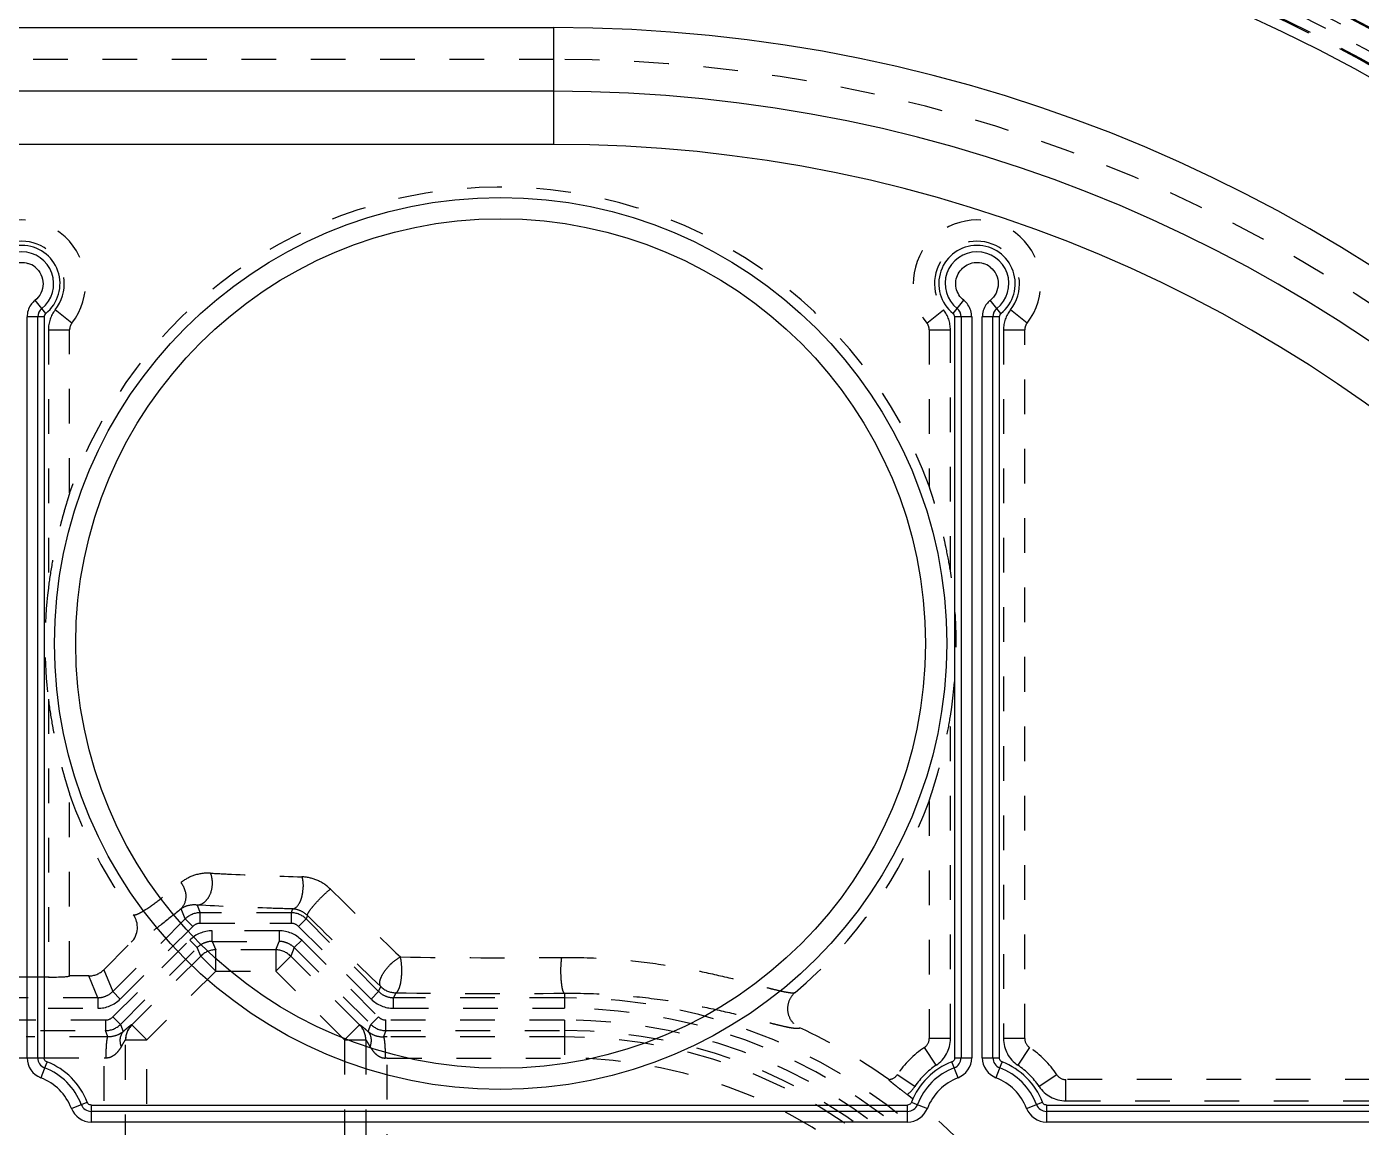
# Model space of a CAD drawing. Header units: millimetres. Extents: x -840 to 1682, y -9216 to -2117.
# Drawn here: x -319.7 to -256.9, y -2466.1 to -2414.3 of the extents above; entities that cross this region are included whole.
import ezdxf

# ---------------------------------------------------------------- set-up
doc = ezdxf.new("R2010")
doc.units = ezdxf.units.MM
doc.header["$LTSCALE"] = 16.335
doc.linetypes.add('HIDDEN', pattern=[0.2, 0.1, -0.1])
doc.layers.get('0').update_dxf_attribs({"linetype": 'CONTINUOUS'})
doc.layers.add('DEFAULT_2', color=8, linetype='HIDDEN')

msp = doc.modelspace()

# ---------------------------------------------------------------- linework, layer by layer
at = {"color": 7, "linetype": 'Continuous'}
for p, q in [((-434.881, -2414.331), (-294.881, -2414.331)), ((-294.881, -2419.831), (-294.881, -2414.331)), ((-294.881, -2417.331), (-434.881, -2417.331)), ((-294.881, -2419.831), (-434.881, -2419.831)), ((-318.794, -2427.793), (-319.294, -2427.168)), ((-276.082, -2427.793), (-275.582, -2427.168)), ((-273.832, -2427.793), (-274.332, -2427.168)), ((-318.869, -2427.949), (-319.669, -2427.949)), ((-319.669, -2462.839), (-319.669, -2427.951)), ((-319.169, -2462.839), (-319.169, -2427.949)), ((-318.869, -2427.949), (-318.869, -2462.839)), ((-275.207, -2427.949), (-276.007, -2427.949)), ((-276.007, -2462.827), (-276.007, -2427.949)), ((-275.707, -2427.949), (-275.707, -2462.839)), ((-275.207, -2427.949), (-275.207, -2462.839)), ((-273.907, -2427.949), (-274.707, -2427.949)), ((-274.707, -2462.839), (-274.707, -2427.951)), ((-274.207, -2462.839), (-274.207, -2427.949)), ((-273.907, -2427.949), (-273.907, -2462.839)), ((-319.669, -2462.839), (-318.869, -2462.839)), ((-318.793, -2463.163), (-319.026, -2463.773)), ((-318.731, -2463.029), (-318.793, -2463.163)), ((-275.85, -2463.773), (-276.136, -2463.026)), ((-276.007, -2462.839), (-275.207, -2462.839)), ((-274.707, -2462.839), (-273.907, -2462.839)), ((-273.831, -2463.163), (-274.064, -2463.773)), ((-273.769, -2463.029), (-273.831, -2463.163)), ((-317.584, -2465.215), (-316.837, -2464.929)), ((-316.65, -2465.058), (-316.65, -2465.858)), ((-316.638, -2465.058), (-278.226, -2465.058)), ((-278.226, -2465.858), (-278.226, -2465.058)), ((-278.036, -2464.92), (-277.902, -2464.982)), ((-277.902, -2464.982), (-277.292, -2465.215)), ((-272.622, -2465.215), (-271.875, -2464.929)), ((-271.688, -2465.058), (-271.688, -2465.858)), ((-271.676, -2465.058), (-239.053, -2465.058)), ((-278.226, -2465.358), (-316.65, -2465.358)), ((-239.053, -2465.358), (-271.688, -2465.358)), ((-278.226, -2465.858), (-316.65, -2465.858)), ((-239.053, -2465.858), (-271.688, -2465.858))]:
    msp.add_line(p, q, dxfattribs=at)
for radius in [21, 20]:
    msp.add_circle((-297.381, -2443.331), radius, dxfattribs=at)
for centre, radius, start, end in [((-294.881, -2485.831), 81.156, 0, 90), ((-294.881, -2485.831), 81.099, 0, 90), ((-294.881, -2485.831), 79.102, 0, 90), ((-294.881, -2485.831), 71.5, 0, 90), ((-294.881, -2485.831), 68.5, 0, 90), ((-294.881, -2485.831), 66, 0, 90), ((-319.919, -2426.388), 1.8, 308.68219, 231.31781), ((-319.919, -2426.388), 1.5, 308.68219, 231.31781), ((-274.957, -2426.388), 1.8, 308.68219, 231.31781), ((-274.957, -2426.388), 1.5, 308.68219, 231.31781), ((-319.919, -2426.388), 1, 51.31781, 73.17908), ((-274.957, -2426.388), 1, 51.31781, 73.17908), ((-318.674, -2427.946), 0.994, 145.775, 163.01794), ((-318.689, -2427.937), 0.977, 132.51886, 145.70263), ((-318.71, -2427.915), 0.946, 128.68971, 132.48025), ((-276.199, -2427.944), 0.991, 34.42079, 51.31273), ((-273.712, -2427.946), 0.994, 145.775, 163.01794), ((-273.727, -2427.937), 0.977, 132.51886, 145.70263), ((-273.749, -2427.915), 0.946, 128.68971, 132.48025), ((-318.653, -2427.951), 1.016, 163.10685, 179.9714), ((-318.669, -2427.949), 0.5, 128.68219, 180), ((-318.669, -2427.949), 0.2, 128.68219, 180), ((-276.207, -2427.949), 0.2, 0, 51.31781), ((-276.207, -2427.949), 0.5, 0, 51.31781), ((-273.691, -2427.951), 1.016, 163.10685, 179.9714), ((-273.707, -2427.949), 0.5, 128.68219, 180), ((-273.707, -2427.949), 0.2, 128.68219, 180), ((-318.669, -2462.839), 1, 180, 249.07517), ((-318.669, -2462.839), 0.5, 180, 249.07517), ((-319.919, -2466.108), 3.3, 20.92483, 68.98658), ((-274.957, -2466.108), 3.3, 110.92483, 158.98658), ((-276.207, -2462.839), 0.5, 290.92483, 360), ((-276.207, -2462.839), 1, 290.92483, 360), ((-273.707, -2462.839), 1, 180, 249.07517), ((-273.707, -2462.839), 0.5, 180, 249.07517), ((-274.957, -2466.108), 3.3, 20.92483, 68.98658), ((-319.919, -2466.108), 2.5, 20.92483, 69.07517), ((-319.919, -2466.108), 3, 20.92483, 69.07517), ((-274.957, -2466.108), 3, 110.92483, 159.07517), ((-274.957, -2466.108), 2.5, 110.92483, 159.07517), ((-274.957, -2466.108), 2.5, 20.92483, 69.07517), ((-274.957, -2466.108), 3, 20.92483, 69.07517), ((-316.65, -2464.858), 0.5, 200.92483, 270), ((-278.226, -2464.858), 0.5, 270, 339.07517), ((-271.688, -2464.858), 0.5, 200.92483, 270), ((-316.65, -2464.858), 1, 200.92483, 270), ((-278.226, -2464.858), 1, 270, 339.07517), ((-271.688, -2464.858), 1, 200.92483, 270)]:
    msp.add_arc(centre, radius, start, end, dxfattribs=at)
for points, knots in [([(-320.542, -2427.171), (-320.631, -2427.099), (-320.786, -2426.923), (-320.96, -2426.495), (-320.88, -2425.884), (-320.423, -2425.471), (-319.972, -2425.369), (-319.739, -2425.397), (-319.629, -2425.43)], [0, 0, 0, 0, 0.125847, 0.251946, 0.500004, 0.748069, 0.874162, 1, 1, 1, 1]), ([(-275.58, -2427.171), (-275.669, -2427.099), (-275.824, -2426.923), (-275.998, -2426.495), (-275.918, -2425.884), (-275.461, -2425.471), (-275.01, -2425.369), (-274.777, -2425.397), (-274.668, -2425.43)], [0, 0, 0, 0, 0.125847, 0.251946, 0.500004, 0.748069, 0.874162, 1, 1, 1, 1]), ([(-319.294, -2425.607), (-319.178, -2425.7), (-318.985, -2425.943), (-318.885, -2426.394), (-318.99, -2426.844), (-319.185, -2427.084), (-319.302, -2427.177)], [0, 0, 0, 0, 0.250023, 0.499961, 0.749909, 1, 1, 1, 1]), ([(-274.332, -2425.607), (-274.216, -2425.7), (-274.023, -2425.943), (-273.923, -2426.394), (-274.028, -2426.844), (-274.224, -2427.084), (-274.34, -2427.177)], [0, 0, 0, 0, 0.250023, 0.499961, 0.749909, 1, 1, 1, 1])]:
    msp.add_open_spline(points, degree=3, knots=knots, dxfattribs=at)
for points in [[(-275.207, -2427.949), (-275.207, -2427.752), (-275.27, -2427.548), (-275.381, -2427.385)], [(-318.85, -2462.923), (-318.862, -2462.897), (-318.869, -2462.868), (-318.869, -2462.839)], [(-318.802, -2462.988), (-318.822, -2462.97), (-318.839, -2462.948), (-318.85, -2462.923)], [(-318.735, -2463.027), (-318.76, -2463.019), (-318.783, -2463.005), (-318.802, -2462.988)], [(-276.063, -2462.978), (-276.083, -2462.999), (-276.109, -2463.015), (-276.136, -2463.026)], [(-276.007, -2462.827), (-276.004, -2462.881), (-276.026, -2462.939), (-276.063, -2462.978)], [(-273.888, -2462.923), (-273.9, -2462.897), (-273.907, -2462.868), (-273.907, -2462.839)], [(-273.84, -2462.988), (-273.86, -2462.97), (-273.877, -2462.948), (-273.888, -2462.923)], [(-273.774, -2463.027), (-273.798, -2463.019), (-273.821, -2463.005), (-273.84, -2462.988)], [(-316.789, -2465.002), (-316.809, -2464.982), (-316.826, -2464.956), (-316.837, -2464.929)], [(-316.638, -2465.058), (-316.691, -2465.061), (-316.75, -2465.039), (-316.789, -2465.002)], [(-278.142, -2465.039), (-278.168, -2465.051), (-278.197, -2465.058), (-278.226, -2465.058)], [(-278.077, -2464.991), (-278.095, -2465.011), (-278.117, -2465.028), (-278.142, -2465.039)], [(-278.038, -2464.925), (-278.046, -2464.949), (-278.06, -2464.972), (-278.077, -2464.991)], [(-271.827, -2465.002), (-271.848, -2464.982), (-271.864, -2464.956), (-271.875, -2464.929)], [(-271.676, -2465.058), (-271.73, -2465.061), (-271.788, -2465.039), (-271.827, -2465.002)]]:
    msp.add_open_spline(points, degree=3, dxfattribs=at)
at = {"layer": 'DEFAULT_2', "color": 8, "linetype": 'HIDDEN'}
for p, q in [((-294.881, -2415.831), (-434.881, -2415.831)), ((-317.562, -2428.243), (-318.347, -2427.625)), ((-277.314, -2428.243), (-276.528, -2427.625)), ((-272.6, -2428.243), (-273.386, -2427.625)), ((-318.669, -2428.553), (-318.669, -2440.72)), ((-318.669, -2428.553), (-317.669, -2428.553)), ((-317.669, -2436.233), (-317.669, -2428.553)), ((-277.207, -2428.553), (-277.207, -2435.914)), ((-277.207, -2428.553), (-276.207, -2428.553)), ((-276.207, -2439.915), (-276.207, -2428.553)), ((-273.707, -2428.553), (-272.707, -2428.553)), ((-273.707, -2428.553), (-273.707, -2461.932)), ((-272.707, -2461.932), (-272.707, -2428.553)), ((-318.669, -2445.942), (-318.669, -2459.035)), ((-276.207, -2461.932), (-276.207, -2446.748)), ((-317.669, -2458.983), (-317.669, -2450.43)), ((-277.207, -2450.749), (-277.207, -2461.932)), ((-311.666, -2455.644), (-311.517, -2456.005)), ((-312.223, -2456.297), (-315.639, -2459.714)), ((-312.223, -2456.297), (-312.421, -2455.818)), ((-312.223, -2456.297), (-311.87, -2456.65)), ((-311.517, -2456.504), (-311.517, -2456.005)), ((-307.245, -2456.005), (-311.517, -2456.005)), ((-307.171, -2455.827), (-307.245, -2456.005)), ((-307.245, -2456.005), (-307.245, -2456.504)), ((-306.892, -2456.65), (-306.539, -2456.297)), ((-306.472, -2456.137), (-306.539, -2456.297)), ((-303.122, -2459.714), (-306.539, -2456.297)), ((-311.87, -2456.65), (-315.286, -2460.067)), ((-311.517, -2456.504), (-307.245, -2456.504)), ((-310.957, -2457.356), (-310.957, -2456.856)), ((-307.804, -2456.856), (-310.957, -2456.856)), ((-307.805, -2456.856), (-307.805, -2457.356)), ((-303.475, -2460.067), (-306.892, -2456.65)), ((-316.063, -2458.69), (-314.77, -2457.397)), ((-315.631, -2460.91), (-312.016, -2457.295)), ((-312.016, -2457.295), (-311.663, -2457.648)), ((-310.957, -2457.356), (-307.805, -2457.356)), ((-310.957, -2457.356), (-310.792, -2457.753)), ((-307.969, -2457.753), (-307.805, -2457.356)), ((-307.098, -2457.648), (-306.745, -2457.295)), ((-306.745, -2457.295), (-303.13, -2460.91)), ((-315.278, -2461.263), (-311.663, -2457.648)), ((-311.499, -2458.045), (-314.742, -2461.289)), ((-311.499, -2458.045), (-311.663, -2457.648)), ((-311.499, -2458.045), (-310.792, -2458.752)), ((-310.792, -2458.752), (-310.792, -2457.753)), ((-307.969, -2457.753), (-310.792, -2457.753)), ((-307.969, -2457.753), (-307.969, -2458.752)), ((-307.969, -2458.752), (-307.263, -2458.045)), ((-307.098, -2457.648), (-307.263, -2458.045)), ((-304.02, -2461.289), (-307.263, -2458.045)), ((-307.098, -2457.648), (-303.483, -2461.263)), ((-316.063, -2458.69), (-315.639, -2459.714)), ((-310.792, -2458.752), (-314.036, -2461.995)), ((-310.792, -2458.752), (-307.969, -2458.752)), ((-304.726, -2461.995), (-307.969, -2458.752)), ((-318.669, -2459.035), (-321.169, -2459.035)), ((-316.769, -2458.983), (-317.669, -2458.983)), ((-316.345, -2460.006), (-316.769, -2458.983)), ((-303.122, -2459.714), (-303.025, -2459.479)), ((-316.345, -2460.006), (-413.416, -2460.006)), ((-316.345, -2460.006), (-316.345, -2460.505)), ((-315.286, -2460.067), (-315.639, -2459.714)), ((-303.122, -2459.714), (-303.475, -2460.067)), ((-302.319, -2459.771), (-302.416, -2460.006)), ((-294.381, -2460.006), (-302.416, -2460.006)), ((-302.416, -2460.505), (-302.416, -2460.006)), ((-294.381, -2459.796), (-294.381, -2460.505)), ((-413.416, -2460.505), (-316.345, -2460.505)), ((-302.416, -2460.505), (-294.381, -2460.505)), ((-315.984, -2461.056), (-413.777, -2461.056)), ((-315.984, -2461.056), (-315.984, -2461.556)), ((-315.278, -2461.263), (-315.631, -2460.91)), ((-315.278, -2461.263), (-315.14, -2461.598)), ((-314.742, -2461.289), (-314.747, -2461.287)), ((-314.036, -2461.995), (-314.742, -2461.289)), ((-304.02, -2461.289), (-304.726, -2461.995)), ((-304.014, -2461.287), (-304.02, -2461.289)), ((-303.622, -2461.598), (-303.483, -2461.263)), ((-303.13, -2460.91), (-303.483, -2461.263)), ((-294.381, -2461.056), (-302.777, -2461.056)), ((-302.777, -2461.556), (-302.777, -2461.056)), ((-294.381, -2461.056), (-294.381, -2462.847)), ((-413.777, -2461.556), (-315.984, -2461.556)), ((-316.039, -2461.848), (-319.71, -2461.848)), ((-316.039, -2471.396), (-316.039, -2461.848)), ((-315.863, -2461.848), (-315.984, -2461.556)), ((-315.04, -2470.399), (-315.04, -2461.993)), ((-315.034, -2461.995), (-315.04, -2461.993)), ((-315.034, -2461.995), (-314.036, -2461.995)), ((-314.036, -2471.536), (-314.036, -2461.995)), ((-304.726, -2461.995), (-303.727, -2461.995)), ((-304.726, -2461.995), (-304.726, -2471.125)), ((-303.722, -2461.993), (-303.727, -2461.995)), ((-303.727, -2461.995), (-303.722, -2471.199)), ((-302.777, -2461.556), (-302.899, -2461.848)), ((-302.777, -2461.556), (-294.381, -2461.556)), ((-294.381, -2461.848), (-302.723, -2461.848)), ((-302.723, -2471.331), (-302.723, -2461.848)), ((-276.207, -2461.932), (-277.207, -2461.932)), ((-272.707, -2461.932), (-273.707, -2461.932)), ((-276.882, -2463.185), (-277.432, -2462.35)), ((-272.482, -2462.35), (-273.032, -2463.185)), ((-320.169, -2462.839), (-319.669, -2462.839)), ((-318.869, -2462.839), (-316.039, -2462.847)), ((-302.723, -2462.847), (-294.381, -2462.847)), ((-277.88, -2464.183), (-278.715, -2463.633)), ((-271.199, -2463.633), (-272.034, -2464.183)), ((-239.657, -2463.858), (-270.781, -2463.858)), ((-270.781, -2464.858), (-270.781, -2463.858)), ((-270.781, -2464.858), (-239.657, -2464.858))]:
    msp.add_line(p, q, dxfattribs=at)
for centre, radius, start, end in [((-294.881, -2485.831), 80.657, 0, 90), ((-294.881, -2485.831), 80.158, 0, 90), ((-294.881, -2485.831), 79.659, 0, 90), ((-294.881, -2485.831), 79.603, 0, 90), ((-294.881, -2485.831), 70, 0, 90), ((-297.381, -2443.331), 21.494, 20.18728, 160.71511), ((-319.919, -2426.388), 3, 321.78679, 218.21321), ((-274.957, -2426.388), 3, 321.78679, 218.21321), ((-319.919, -2426.388), 2, 321.78679, 218.21321), ((-274.957, -2426.388), 2, 321.78679, 218.21321), ((-317.169, -2428.553), 1.5, 141.78679, 180), ((-277.707, -2428.553), 1.5, 0, 38.21321), ((-272.207, -2428.553), 1.5, 141.78679, 180), ((-317.169, -2428.553), 0.5, 141.78679, 180), ((-277.707, -2428.553), 0.5, 0, 38.21321), ((-272.207, -2428.553), 0.5, 141.78679, 180), ((-297.381, -2443.331), 21.448, 350.83475, 9.16525), ((-297.381, -2443.331), 21.448, 173.00793, 186.99207), ((-297.381, -2443.331), 21.494, 199.28489, 216.43425), ((-297.381, -2443.331), 21.494, 310.16269, 339.81272), ((-99.451, -2245.789), 293.49, 225.43648, 226.33217), ((-315.477, -2456.691), 1, 315.03113, 36.48195), ((-311.516, -2457.005), 1, 90.02939, 134.97111), ((-307.245, -2457.005), 1, 45.0294, 89.9706), ((-99.749, -2246.38), 294.504, 225.41727, 226.35139), ((-310.957, -2458.355), 1.499, 90.01132, 134.98433), ((-311.517, -2457.003), 0.499, 89.99631, 135.00324), ((-307.805, -2458.355), 1.499, 45.01132, 89.98433), ((-307.245, -2457.003), 0.499, 44.99631, 90.00324), ((-310.791, -2458.754), 1.001, 90.06447, 134.93672), ((-307.97, -2458.754), 1.001, 45.06447, 89.93553), ((-297.382, -2155.086), 303.037, 269.10802, 270.54227), ((-302.318, -2458.77), 1.001, 225.06447, 269.93553), ((-316.345, -2459.007), 1.498, 269.99916, 314.99869), ((-302.416, -2459.006), 1.499, 225.02196, 269.98343), ((-297.367, -2137.712), 322.097, 269.11908, 270.53121), ((-294.381, -2485.331), 25.325, 0, 90), ((-294.381, -2485.331), 24.826, 0, 90), ((-315.984, -2460.557), 0.499, 269.99677, 315.00363), ((-315.985, -2460.556), 1, 270.02941, 314.97105), ((-314.048, -2461.99), 0.992, 134.84037, 180.1593), ((-314.033, -2461.996), 1.001, 135.06447, 179.93553), ((-304.719, -2461.992), 0.997, 359.96325, 45.0348), ((-302.777, -2460.556), 1, 225.02942, 269.97058), ((-302.777, -2460.557), 0.499, 224.99658, 270.00389), ((-294.381, -2485.331), 24.275, 0, 90), ((-316.044, -2502.079), 40.231, 89.74291, 89.99297), ((-302.72, -2500.998), 39.15, 90.00358, 90.26054), ((-294.381, -2485.331), 23.776, 0, 90), ((-294.381, -2485.331), 23.483, 0, 90), ((-294.381, -2485.331), 26.349, 54.5849, 65.11947), ((-277.707, -2461.932), 0.5, 303.36701, 0), ((-277.707, -2461.932), 1.5, 303.36701, 360), ((-272.207, -2461.932), 1.5, 180, 236.63299), ((-272.207, -2461.932), 0.5, 180, 236.63299), ((-274.957, -2466.108), 4.5, 123.36701, 146.63299), ((-274.957, -2466.108), 4.5, 33.36701, 56.63299), ((-316.039, -2472.402), 9.555, 89.47154, 89.99793), ((-302.723, -2472.376), 9.53, 89.9998, 90.52764), ((-294.381, -2485.331), 22.485, 360, 90), ((-274.957, -2466.108), 3.5, 123.36701, 146.63299), ((-274.957, -2466.108), 3.5, 33.36701, 56.63299), ((-279.133, -2463.358), 0.5, 272.39545, 326.63299), ((-270.781, -2463.358), 0.5, 213.36701, 270), ((-279.133, -2463.358), 1.5, 306.26827, 326.63299), ((-270.781, -2463.358), 1.5, 213.36701, 270), ((-294.381, -2485.331), 26.296, 37.2132, 52.14975)]:
    msp.add_arc(centre, radius, start, end, dxfattribs=at)
for centre, major_axis, ratio, start_param, end_param in [((-316.77, -2457.981), (-0.383, 0.925), 0.998395, 2.749461, 3.533724), ((-318.669, -2458.983), (1, 0), 0.052408, -1.570796, 0)]:
    msp.add_ellipse(centre, major_axis=major_axis, ratio=ratio, start_param=start_param, end_param=end_param, dxfattribs=at)
for points, knots in [([(-317.669, -2436.233), (-317.669, -2436.237), (-317.673, -2436.251), (-317.685, -2436.295), (-317.708, -2436.371), (-317.741, -2436.478), (-317.791, -2436.645), (-317.858, -2436.867), (-317.938, -2437.144), (-318.017, -2437.43), (-318.12, -2437.818), (-318.242, -2438.31), (-318.373, -2438.906), (-318.527, -2439.708), (-318.619, -2440.315), (-318.669, -2440.72)], [0, 0, 0, 0, 0.003083, 0.009558, 0.029485, 0.054714, 0.082718, 0.142945, 0.206018, 0.270524, 0.335844, 0.467771, 0.600522, 0.733601, 1, 1, 1, 1]), ([(-276.207, -2439.915), (-276.266, -2439.55), (-276.368, -2439.004), (-276.53, -2438.284), (-276.663, -2437.748), (-276.783, -2437.308), (-276.883, -2436.961), (-276.959, -2436.707), (-277.035, -2436.461), (-277.098, -2436.266), (-277.144, -2436.121), (-277.174, -2436.029), (-277.192, -2435.961), (-277.207, -2435.926), (-277.207, -2435.914)], [0, 0, 0, 0, 0.268835, 0.403048, 0.536792, 0.669437, 0.734935, 0.79942, 0.862152, 0.921482, 0.94869, 0.972788, 0.991317, 1, 1, 1, 1]), ([(-318.669, -2445.942), (-318.619, -2446.348), (-318.527, -2446.955), (-318.373, -2447.757), (-318.242, -2448.353), (-318.12, -2448.845), (-318.017, -2449.233), (-317.938, -2449.518), (-317.858, -2449.795), (-317.791, -2450.018), (-317.741, -2450.184), (-317.708, -2450.292), (-317.685, -2450.368), (-317.673, -2450.411), (-317.669, -2450.425), (-317.669, -2450.43)], [0, 0, 0, 0, 0.266399, 0.399478, 0.532229, 0.664156, 0.729476, 0.793982, 0.857055, 0.917282, 0.945286, 0.970515, 0.990442, 0.996917, 1, 1, 1, 1]), ([(-277.207, -2450.749), (-277.207, -2450.737), (-277.192, -2450.701), (-277.174, -2450.634), (-277.144, -2450.542), (-277.098, -2450.397), (-277.035, -2450.201), (-276.959, -2449.956), (-276.883, -2449.702), (-276.783, -2449.355), (-276.663, -2448.914), (-276.53, -2448.379), (-276.368, -2447.658), (-276.266, -2447.113), (-276.207, -2446.748)], [0, 0, 0, 0, 0.008683, 0.027211, 0.05131, 0.078518, 0.137848, 0.20058, 0.265065, 0.330563, 0.463208, 0.596952, 0.731165, 1, 1, 1, 1]), ([(-311.031, -2454.143), (-311.301, -2454.128), (-311.809, -2454.196), (-312.253, -2454.444), (-312.428, -2454.588)], [0, 0, 0, 0, 0.544294, 1, 1, 1, 1]), ([(-310.946, -2454.609), (-310.946, -2454.565), (-310.954, -2454.407), (-310.989, -2454.25), (-311.031, -2454.143)], [0, 0, 0, 0, 0.275105, 1, 1, 1, 1]), ([(-311.031, -2454.143), (-310.704, -2454.16), (-309.273, -2454.232), (-307.841, -2454.284), (-306.736, -2454.317)], [0, 0, 0, 0, 0.228498, 1, 1, 1, 1]), ([(-306.736, -2454.317), (-306.727, -2454.351), (-306.692, -2454.503), (-306.678, -2454.661), (-306.678, -2454.782)], [0, 0, 0, 0, 0.221754, 1, 1, 1, 1]), ([(-305.393, -2454.893), (-305.575, -2454.711), (-306.002, -2454.432), (-306.497, -2454.325), (-306.736, -2454.317)], [0, 0, 0, 0, 0.517815, 1, 1, 1, 1]), ([(-314.674, -2456.097), (-314.647, -2456.111), (-314.558, -2456.103), (-314.414, -2456.045), (-314.211, -2455.935), (-313.829, -2455.688), (-313.224, -2455.237), (-312.716, -2454.827), (-312.428, -2454.588)], [0, 0, 0, 0, 0.03319, 0.089894, 0.173424, 0.284492, 0.588957, 1, 1, 1, 1]), ([(-312.428, -2454.588), (-312.281, -2454.779), (-312.116, -2455.228), (-312.287, -2455.676), (-312.421, -2455.818)], [0, 0, 0, 0, 0.551701, 1, 1, 1, 1]), ([(-311.666, -2455.644), (-311.581, -2455.64), (-311.389, -2455.58), (-311.148, -2455.351), (-310.984, -2455.009), (-310.946, -2454.744), (-310.946, -2454.609)], [0, 0, 0, 0, 0.186169, 0.422474, 0.705685, 1, 1, 1, 1]), ([(-307.171, -2455.827), (-307.027, -2455.813), (-306.868, -2455.62), (-306.768, -2455.377), (-306.697, -2455.123), (-306.678, -2454.92), (-306.678, -2454.782)], [0, 0, 0, 0, 0.356378, 0.500391, 0.661067, 1, 1, 1, 1]), ([(-305.833, -2455.29), (-305.792, -2455.249), (-305.65, -2455.111), (-305.503, -2454.979), (-305.393, -2454.893)], [0, 0, 0, 0, 0.294845, 1, 1, 1, 1]), ([(-311.666, -2455.644), (-311.811, -2455.629), (-312.079, -2455.646), (-312.324, -2455.753), (-312.421, -2455.818)], [0, 0, 0, 0, 0.554214, 1, 1, 1, 1]), ([(-307.171, -2455.827), (-307.576, -2455.815), (-309.075, -2455.766), (-310.573, -2455.703), (-311.666, -2455.644)], [0, 0, 0, 0, 0.270209, 1, 1, 1, 1]), ([(-306.472, -2456.137), (-306.477, -2456.127), (-306.474, -2456.095), (-306.435, -2456.001), (-306.314, -2455.825), (-306.105, -2455.573), (-305.93, -2455.387), (-305.833, -2455.29)], [0, 0, 0, 0, 0.029571, 0.083433, 0.288254, 0.616968, 1, 1, 1, 1]), ([(-312.421, -2455.818), (-312.723, -2456.067), (-313.15, -2456.413), (-313.694, -2456.824), (-314.018, -2457.053), (-314.284, -2457.225), (-314.497, -2457.341), (-314.648, -2457.403), (-314.742, -2457.412), (-314.77, -2457.398)], [0, 0, 0, 0, 0.410284, 0.575998, 0.714554, 0.825711, 0.909462, 0.966495, 1, 1, 1, 1]), ([(-306.472, -2456.137), (-306.57, -2456.042), (-306.791, -2455.895), (-307.048, -2455.834), (-307.171, -2455.827)], [0, 0, 0, 0, 0.523997, 1, 1, 1, 1]), ([(-310.957, -2457.356), (-311.087, -2457.356), (-311.349, -2457.409), (-311.571, -2457.556), (-311.663, -2457.648)], [0, 0, 0, 0, 0.499975, 1, 1, 1, 1]), ([(-307.098, -2457.648), (-307.19, -2457.556), (-307.413, -2457.409), (-307.675, -2457.356), (-307.805, -2457.356)], [0, 0, 0, 0, 0.499975, 1, 1, 1, 1]), ([(-302.578, -2458.446), (-302.54, -2458.409), (-302.394, -2458.272), (-302.23, -2458.153), (-302.1, -2458.087)], [0, 0, 0, 0, 0.267377, 1, 1, 1, 1]), ([(-302.031, -2458.723), (-302.031, -2458.664), (-302.036, -2458.451), (-302.061, -2458.237), (-302.1, -2458.087)], [0, 0, 0, 0, 0.272607, 1, 1, 1, 1]), ([(-294.514, -2458.11), (-294.521, -2458.155), (-294.548, -2458.366), (-294.556, -2458.579), (-294.556, -2458.746)], [0, 0, 0, 0, 0.217495, 1, 1, 1, 1]), ([(-294.514, -2458.11), (-293.714, -2458.102), (-292.187, -2458.151), (-290.041, -2458.385), (-288.186, -2458.709), (-286.65, -2459.057), (-285.574, -2459.336), (-284.87, -2459.521), (-284.457, -2459.627), (-284.119, -2459.706), (-283.854, -2459.757), (-283.662, -2459.777), (-283.555, -2459.772), (-283.518, -2459.758)], [0, 0, 0, 0, 0.215021, 0.410263, 0.579773, 0.721028, 0.83335, 0.878679, 0.916843, 0.947911, 0.971974, 0.989197, 1, 1, 1, 1]), ([(-303.025, -2459.479), (-303.063, -2459.431), (-303.08, -2459.318), (-303.052, -2459.171), (-302.981, -2458.977), (-302.829, -2458.724), (-302.669, -2458.538), (-302.578, -2458.446)], [0, 0, 0, 0, 0.155338, 0.259402, 0.38205, 0.673776, 1, 1, 1, 1]), ([(-302.319, -2459.771), (-302.271, -2459.763), (-302.208, -2459.686), (-302.154, -2459.569), (-302.092, -2459.379), (-302.044, -2459.094), (-302.031, -2458.852), (-302.031, -2458.723)], [0, 0, 0, 0, 0.129575, 0.229785, 0.353202, 0.656161, 1, 1, 1, 1]), ([(-294.556, -2458.746), (-294.556, -2458.871), (-294.549, -2459.104), (-294.516, -2459.42), (-294.474, -2459.639), (-294.426, -2459.756), (-294.396, -2459.791), (-294.381, -2459.796)], [0, 0, 0, 0, 0.347466, 0.6461, 0.882222, 0.956233, 1, 1, 1, 1]), ([(-316.345, -2460.006), (-316.215, -2460.006), (-315.954, -2459.953), (-315.731, -2459.805), (-315.639, -2459.714)], [0, 0, 0, 0, 0.500007, 1, 1, 1, 1]), ([(-303.122, -2459.714), (-303.031, -2459.805), (-302.808, -2459.953), (-302.546, -2460.006), (-302.416, -2460.006)], [0, 0, 0, 0, 0.500152, 1, 1, 1, 1]), ([(-294.381, -2459.796), (-293.566, -2459.788), (-292.013, -2459.837), (-289.838, -2460.074), (-287.968, -2460.4), (-286.428, -2460.746), (-285.352, -2461.022), (-284.649, -2461.204), (-284.237, -2461.307), (-283.899, -2461.383), (-283.634, -2461.432), (-283.441, -2461.45), (-283.333, -2461.443), (-283.295, -2461.428)], [0, 0, 0, 0, 0.21748, 0.413822, 0.58321, 0.723604, 0.834817, 0.879626, 0.917346, 0.948074, 0.971927, 0.989093, 1, 1, 1, 1]), ([(-283.518, -2459.758), (-283.644, -2459.865), (-283.847, -2460.146), (-283.907, -2460.66), (-283.715, -2461.139), (-283.445, -2461.359), (-283.295, -2461.428)], [0, 0, 0, 0, 0.250089, 0.500014, 0.749931, 1, 1, 1, 1]), ([(-314.747, -2461.287), (-314.752, -2461.285), (-314.767, -2461.291), (-314.791, -2461.305), (-314.828, -2461.332), (-314.896, -2461.385), (-315.001, -2461.475), (-315.09, -2461.553), (-315.14, -2461.598)], [0, 0, 0, 0, 0.028189, 0.086153, 0.174619, 0.292077, 0.603941, 1, 1, 1, 1]), ([(-304.014, -2461.287), (-304.01, -2461.285), (-303.995, -2461.291), (-303.971, -2461.305), (-303.934, -2461.332), (-303.866, -2461.385), (-303.76, -2461.475), (-303.671, -2461.553), (-303.622, -2461.598)], [0, 0, 0, 0, 0.028019, 0.085926, 0.17442, 0.291796, 0.603656, 1, 1, 1, 1]), ([(-315.951, -2462.847), (-315.95, -2462.724), (-315.947, -2462.544), (-315.935, -2462.314), (-315.925, -2462.167), (-315.912, -2462.044), (-315.899, -2461.948), (-315.884, -2461.888), (-315.872, -2461.854), (-315.863, -2461.849)], [0, 0, 0, 0, 0.367889, 0.535475, 0.683886, 0.808026, 0.903782, 0.967914, 1, 1, 1, 1]), ([(-315.14, -2461.598), (-315.22, -2461.663), (-315.444, -2461.798), (-315.707, -2461.851), (-315.863, -2461.848)], [0, 0, 0, 0, 0.398197, 1, 1, 1, 1]), ([(-315.236, -2462.304), (-315.275, -2462.182), (-315.314, -2461.932), (-315.218, -2461.685), (-315.14, -2461.598)], [0, 0, 0, 0, 0.521196, 1, 1, 1, 1]), ([(-315.04, -2461.993), (-315.042, -2461.991), (-315.052, -2462), (-315.062, -2462.013), (-315.082, -2462.041), (-315.116, -2462.094), (-315.168, -2462.184), (-315.212, -2462.261), (-315.236, -2462.304)], [0, 0, 0, 0, 0.021206, 0.075631, 0.163039, 0.2809, 0.596697, 1, 1, 1, 1]), ([(-303.526, -2462.304), (-303.55, -2462.261), (-303.593, -2462.183), (-303.646, -2462.094), (-303.68, -2462.041), (-303.699, -2462.013), (-303.709, -2462), (-303.72, -2461.991), (-303.722, -2461.993)], [0, 0, 0, 0, 0.403613, 0.719502, 0.837329, 0.92465, 0.978939, 1, 1, 1, 1]), ([(-303.622, -2461.598), (-303.549, -2461.679), (-303.448, -2461.921), (-303.484, -2462.174), (-303.526, -2462.304)], [0, 0, 0, 0, 0.444208, 1, 1, 1, 1]), ([(-303.622, -2461.598), (-303.535, -2461.668), (-303.308, -2461.801), (-303.045, -2461.85), (-302.899, -2461.848)], [0, 0, 0, 0, 0.433612, 1, 1, 1, 1]), ([(-302.899, -2461.849), (-302.89, -2461.854), (-302.878, -2461.885), (-302.864, -2461.944), (-302.85, -2462.04), (-302.836, -2462.168), (-302.826, -2462.321), (-302.815, -2462.551), (-302.811, -2462.728), (-302.811, -2462.847)], [0, 0, 0, 0, 0.029256, 0.090396, 0.187028, 0.316203, 0.472293, 0.645295, 1, 1, 1, 1]), ([(-315.236, -2462.304), (-315.271, -2462.369), (-315.352, -2462.495), (-315.505, -2462.668), (-315.702, -2462.808), (-315.867, -2462.849), (-315.951, -2462.847)], [0, 0, 0, 0, 0.234812, 0.478739, 0.733229, 1, 1, 1, 1]), ([(-303.526, -2462.304), (-303.49, -2462.368), (-303.409, -2462.495), (-303.257, -2462.668), (-303.059, -2462.808), (-302.894, -2462.848), (-302.811, -2462.847)], [0, 0, 0, 0, 0.234844, 0.478809, 0.733264, 1, 1, 1, 1]), ([(-279.111, -2463.858), (-279.119, -2463.859), (-279.094, -2463.888), (-279.077, -2463.902), (-279.024, -2463.951), (-278.947, -2464.013), (-278.835, -2464.105), (-278.705, -2464.208), (-278.507, -2464.364), (-278.352, -2464.485), (-278.245, -2464.567)], [0, 0, 0, 0, 0.0196, 0.050134, 0.090866, 0.195802, 0.325168, 0.474343, 0.639616, 1, 1, 1, 1])]:
    msp.add_open_spline(points, degree=3, knots=knots, dxfattribs=at)

doc.saveas('drawing.dxf')
